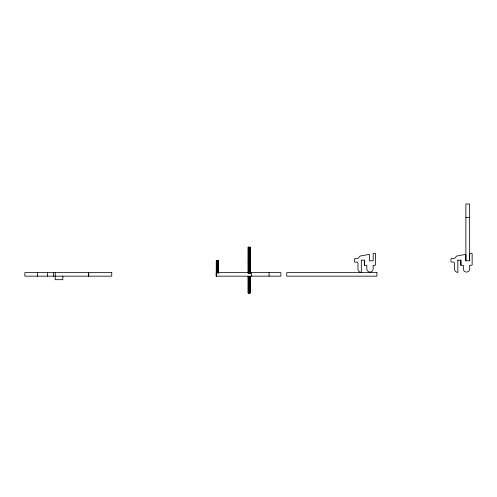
<?xml version="1.0" encoding="UTF-8"?>
<svg xmlns="http://www.w3.org/2000/svg" width="497" height="497" viewBox="0 0 497 497"><rect width="100%" height="100%" fill="white"/><g stroke="black" fill="none" stroke-linecap="round" stroke-linejoin="round"><path stroke-width="0.75" d="M216.263 276.158L216.263 272.636L280.88 272.636L280.892 276.158L216.263 276.158L216.332 260.664L218.32 260.664L218.313 272.778M216.543 273.133L216.543 261.012M216.661 273.133L216.686 260.664M216.822 273.133L216.822 261.012M216.885 261.012L216.86 260.664M217.574 261.012L217.574 260.664M217.754 273.133L217.686 260.664M218.133 273.133L218.133 260.664L218.133 272.778M218.202 261.012L218.208 260.664M218.382 273.133L218.382 260.664L218.382 272.778M248.425 273.3L248.425 247.202M248.543 273.3L248.543 247.202M361.325 260.099L361.325 272.424A3.522 3.522 0 0 1 357.946 268.902L357.946 262.789L357.237 262.087L355.125 262.087A0.702 0.702 0 0 1 354.423 261.385L354.423 259.266A0.702 0.702 0 0 1 355.125 258.564L357.237 258.564L358.399 258.024L360.027 256.085L369.358 254.34L369.358 260.807L373.16 260.807L373.16 253.538L375.179 253.178L375.626 253.743L375.626 264.584A0.702 0.702 0 0 1 374.918 265.286L373.16 265.292L373.16 268.908A3.168 3.168 0 0 1 370.153 272.07A3.168 3.168 0 0 1 366.836 269.237L366.817 265.292L364.357 265.28L364.357 260.099L361.331 260.248M364.357 265.28L364.351 260.248M457.849 260.099L457.849 272.424A3.522 3.522 0 0 1 454.469 268.902L454.469 262.789L453.761 262.087L451.649 262.087A0.702 0.702 0 0 1 450.947 261.385L450.947 259.266A0.702 0.702 0 0 1 451.649 258.564L453.761 258.564L454.923 258.024L456.55 256.085L465.882 254.34L465.882 260.807L469.684 260.807L469.684 253.538L471.703 253.172L472.15 253.743L472.15 264.584A0.702 0.702 0 0 1 471.442 265.286L469.684 265.292L469.684 268.908A3.168 3.168 0 0 1 466.677 272.07A3.168 3.168 0 0 1 463.359 269.237L463.341 265.292L460.881 265.28L460.881 260.099L457.849 260.242M460.881 265.28L460.874 260.242M465.888 217.593L469.646 217.593M249.637 256.359L249.991 256.359L249.991 247.202M216.332 261.012L218.32 261.012M248.208 262.341L250.202 262.341M248.208 262.702L250.202 262.702M249.637 265.516L249.991 265.516L249.991 273.151M248.208 277.488L250.202 277.488M249.637 283.83L249.991 283.83L249.948 292.988M248.214 292.64L248.835 292.64L248.835 277.494M250.196 292.64L249.14 292.64L249.14 277.494M469.646 260.807L469.646 204.018L465.888 204.012L465.888 260.807M269.094 272.636L269.094 276.158M251.482 272.636L251.482 276.158M250.264 247.202L250.264 273.3M250.264 276.332L250.264 292.64M250.196 273.3L250.196 247.202L248.214 247.202L248.214 273.3M250.196 276.332L250.196 292.988L248.214 292.988L248.214 276.332M250.016 247.202L250.016 273.3M250.016 276.332L250.09 292.988M249.867 292.64L249.892 292.988M249.792 292.64L249.742 292.988M249.637 247.202L249.637 273.3M249.637 276.332L249.699 292.988M249.575 262.348L249.575 262.702M249.569 292.988L249.537 292.64L249.457 292.988M249.388 277.494L249.382 292.64M249.208 292.64L249.208 292.988M248.705 247.202L248.705 273.3M248.705 276.332L248.705 277.848M248.767 292.64L248.674 292.988M248.568 292.64L248.568 292.988M248.525 262.341L248.562 262.702M248.543 276.332L248.531 292.988M248.425 276.332L248.425 292.64M248.146 247.202L248.146 273.3M248.146 276.332L248.146 292.64M216.332 260.664L216.332 276.158M88.702 272.636L88.702 276.158M88.516 272.636L88.516 276.158M62.839 276.158L62.839 279.681L55.229 279.681L55.229 272.636M53.483 272.636L53.483 276.158M47.637 272.636L47.637 276.158M37.598 272.636L37.598 276.158M217.966 260.664L217.966 261.012L217.966 260.664M218.065 260.664L218.071 261.012L218.053 260.664M111.757 272.636L24.85 272.636L24.85 276.158L111.757 276.158L111.763 272.636M376.9 272.636L286.732 272.636L286.732 276.158L376.9 276.158L376.9 272.636"/></g></svg>
